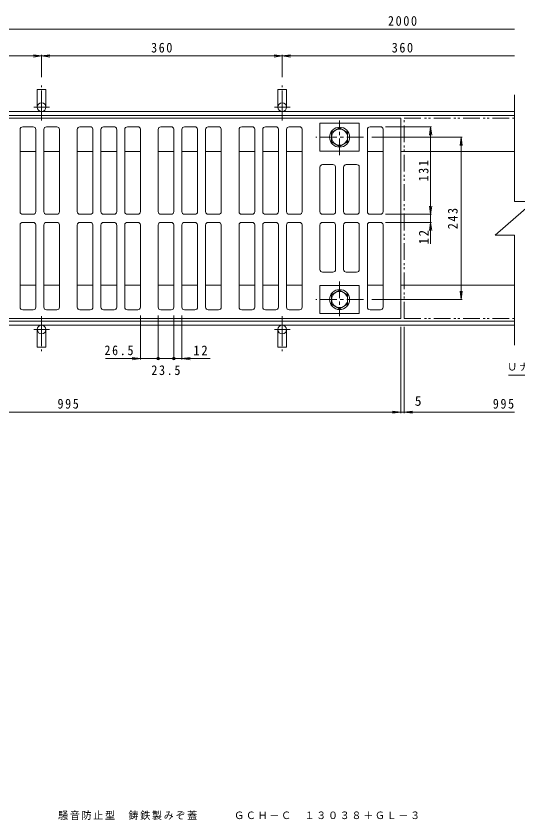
# Model space of a CAD drawing. Units: millimetres, scale not verified. Extents: x -915 to 937, y -674 to 580.
# Drawn here: x -449 to 302, y -674 to 529 of the extents above; entities that cross this region are included whole.
import ezdxf
from ezdxf.enums import TextEntityAlignment as Align

# ---------------------------------------------------------------- set-up
doc = ezdxf.new("R2010")
doc.units = ezdxf.units.MM
doc.header["$LTSCALE"] = 5
doc.header["$PDMODE"] = 32
doc.header["$PDSIZE"] = 4
for name, pattern in [('CHAIN1', [8, 5, -1, 1, -1]), ('CHAIN2', [12, 9, -1, 1, -1]), ('DOUBLE_CHAIN1', [8.8, 5, -1, 0.6, -0.6, 0.6, -1])]:
    doc.linetypes.add(name, pattern=pattern)
for name, color, linetype, lineweight in [('0-0_通り芯', 3, 'Continuous', 13), ('0-2_本体（蓋）', 6, 'Continuous', 13), ('0-3_受枠', 4, 'Continuous', 13), ('0-4_寸法', 7, 'Continuous', 13), ('0-5_文字', 7, 'Continuous', 13), ('0-A', 2, 'Continuous', 13)]:
    doc.layers.add(name, color=color, linetype=linetype, lineweight=lineweight)
doc.layers.add('F-3_F-3ﾚｲﾔ', color=7, linetype='Continuous')
doc.styles.add('ＭＳ ゴシック', font='')
doc.styles.get('ＭＳ ゴシック').set_extended_font_data('MS Gothic')

msp = doc.modelspace()

# ---------------------------------------------------------------- linework, layer by layer
at = {"layer": '0-0_通り芯', "color": 2}
for p, q in [((297.141, 251.107), (297.141, 410.798)), ((268.273, 201.107), (326.008, 251.107)), ((297.141, 251.107), (326.008, 251.107)), ((268.273, 201.107), (297.141, 201.107)), ((297.141, 36.295), (297.141, 201.107))]:
    msp.add_line(p, q, dxfattribs=at)
at = {"layer": '0-0_通り芯'}
for p, q in [((127.141, 76.107), (127.141, 376.107)), ((-438.609, 363.107), (-423.109, 363.107)), ((-403.109, 363.107), (-387.609, 363.107)), ((-337.609, 363.107), (-353.109, 363.107)), ((-302.109, 363.107), (-317.609, 363.107)), ((-266.609, 363.107), (-282.109, 363.107)), ((-216.609, 363.107), (-232.109, 363.107)), ((-181.109, 363.107), (-196.609, 363.107)), ((-145.609, 363.107), (-161.109, 363.107)), ((-95.609, 363.107), (-111.109, 363.107)), ((-60.109, 363.107), (-75.609, 363.107)), ((-24.609, 363.107), (-40.109, 363.107)), ((5.891, 326.607), (5.891, 368.607)), ((64.891, 368.607), (5.891, 368.607)), ((64.891, 326.607), (64.891, 368.607)), ((96.391, 363.107), (80.891, 363.107)), ((-442.609, 236.107), (-442.609, 359.107)), ((-419.109, 236.107), (-419.109, 359.107)), ((-407.109, 236.107), (-407.109, 359.107)), ((-383.609, 236.107), (-383.609, 359.107)), ((-357.109, 236.107), (-357.109, 359.107)), ((-333.609, 236.107), (-333.609, 359.107)), ((-321.609, 236.107), (-321.609, 359.107)), ((-298.109, 236.107), (-298.109, 359.107)), ((-286.109, 236.107), (-286.109, 359.107)), ((-262.609, 236.107), (-262.609, 359.107)), ((-236.109, 236.107), (-236.109, 359.107)), ((-212.609, 236.107), (-212.609, 359.107)), ((-200.609, 236.107), (-200.609, 359.107)), ((-177.109, 236.107), (-177.109, 359.107)), ((-165.109, 236.107), (-165.109, 359.107)), ((-141.609, 236.107), (-141.609, 359.107)), ((-115.109, 236.107), (-115.109, 359.107)), ((-91.609, 236.107), (-91.609, 359.107)), ((-79.609, 236.107), (-79.609, 359.107)), ((-56.109, 236.107), (-56.109, 359.107)), ((-44.109, 236.107), (-44.109, 359.107)), ((-20.609, 236.107), (-20.609, 359.107)), ((76.891, 236.107), (76.891, 359.107)), ((100.391, 236.107), (100.391, 359.107)), ((64.891, 326.607), (5.891, 326.607)), ((5.891, 236.107), (5.891, 302.607)), ((25.391, 306.607), (9.891, 306.607)), ((29.391, 236.107), (29.391, 302.607)), ((41.391, 236.107), (41.391, 302.607)), ((60.891, 306.607), (45.391, 306.607)), ((64.891, 236.107), (64.891, 302.607)), ((-438.609, 232.107), (-423.109, 232.107)), ((-403.109, 232.107), (-387.609, 232.107)), ((-337.609, 232.107), (-353.109, 232.107)), ((-302.109, 232.107), (-317.609, 232.107)), ((-266.609, 232.107), (-282.109, 232.107)), ((-216.609, 232.107), (-232.109, 232.107)), ((-181.109, 232.107), (-196.609, 232.107)), ((-145.609, 232.107), (-161.109, 232.107)), ((-95.609, 232.107), (-111.109, 232.107)), ((-60.109, 232.107), (-75.609, 232.107)), ((-24.609, 232.107), (-40.109, 232.107)), ((25.391, 232.107), (9.891, 232.107)), ((60.891, 232.107), (45.391, 232.107)), ((96.391, 232.107), (80.891, 232.107)), ((-438.609, 220.107), (-423.109, 220.107)), ((-403.109, 220.107), (-387.609, 220.107)), ((-337.609, 220.107), (-353.109, 220.107)), ((-302.109, 220.107), (-317.609, 220.107)), ((-266.609, 220.107), (-282.109, 220.107)), ((-216.609, 220.107), (-232.109, 220.107)), ((-181.109, 220.107), (-196.609, 220.107)), ((-145.609, 220.107), (-161.109, 220.107)), ((-95.609, 220.107), (-111.109, 220.107)), ((-60.109, 220.107), (-75.609, 220.107)), ((-24.609, 220.107), (-40.109, 220.107)), ((25.391, 220.107), (9.891, 220.107)), ((60.891, 220.107), (45.391, 220.107)), ((96.391, 220.107), (80.891, 220.107)), ((-442.609, 216.107), (-442.609, 93.107)), ((-419.109, 216.107), (-419.109, 93.107)), ((-407.109, 216.107), (-407.109, 93.107)), ((-383.609, 216.107), (-383.609, 93.107)), ((-357.109, 216.107), (-357.109, 93.107)), ((-333.609, 216.107), (-333.609, 93.107)), ((-321.609, 216.107), (-321.609, 93.107)), ((-298.109, 216.107), (-298.109, 93.107)), ((-286.109, 216.107), (-286.109, 93.107)), ((-262.609, 216.107), (-262.609, 93.107)), ((-236.109, 216.107), (-236.109, 93.107)), ((-212.609, 216.107), (-212.609, 93.107)), ((-200.609, 216.107), (-200.609, 93.107)), ((-177.109, 216.107), (-177.109, 93.107)), ((-165.109, 216.107), (-165.109, 93.107)), ((-141.609, 216.107), (-141.609, 93.107)), ((-115.109, 216.107), (-115.109, 93.107)), ((-91.609, 216.107), (-91.609, 93.107)), ((-79.609, 216.107), (-79.609, 93.107)), ((-56.109, 216.107), (-56.109, 93.107)), ((-44.109, 216.107), (-44.109, 93.107)), ((-20.609, 216.107), (-20.609, 93.107)), ((5.891, 216.107), (5.891, 149.607)), ((29.391, 216.107), (29.391, 149.607)), ((41.391, 216.107), (41.391, 149.607)), ((64.891, 216.107), (64.891, 149.607)), ((76.891, 216.107), (76.891, 93.107)), ((100.391, 216.107), (100.391, 93.107)), ((25.391, 145.607), (9.891, 145.607)), ((60.891, 145.607), (45.391, 145.607)), ((64.891, 125.607), (5.891, 125.607)), ((5.891, 125.607), (5.891, 83.607)), ((64.891, 125.607), (64.891, 83.607)), ((-438.609, 89.107), (-423.109, 89.107)), ((-403.109, 89.107), (-387.609, 89.107)), ((-337.609, 89.107), (-353.109, 89.107)), ((-302.109, 89.107), (-317.609, 89.107)), ((-266.609, 89.107), (-282.109, 89.107)), ((-216.609, 89.107), (-232.109, 89.107)), ((-181.109, 89.107), (-196.609, 89.107)), ((-145.609, 89.107), (-161.109, 89.107)), ((-95.609, 89.107), (-111.109, 89.107)), ((-60.109, 89.107), (-75.609, 89.107)), ((-24.609, 89.107), (-40.109, 89.107)), ((96.391, 89.107), (80.891, 89.107)), ((-867.859, 76.107), (127.141, 76.107)), ((64.891, 83.607), (5.891, 83.607))]:
    msp.add_line(p, q, dxfattribs=at)
at = {"layer": '0-0_通り芯', "linetype": 'DOUBLE_CHAIN1'}
for p, q in [((132.141, 376.107), (297.141, 376.107)), ((132.141, 76.107), (132.141, 376.107)), ((132.141, 76.107), (297.141, 76.107))]:
    msp.add_line(p, q, dxfattribs=at)
at = {"layer": '0-0_通り芯'}
msp.add_lwpolyline([(-867.859, 76.107), (-867.859, 376.107), (127.141, 376.107)], dxfattribs=at)
for centre, start, end in [((-438.609, 359.107), 90, 180), ((-423.109, 359.107), 0, 90), ((-403.109, 359.107), 90, 180), ((-387.609, 359.107), 0, 90), ((-353.109, 359.107), 90, 180), ((-337.609, 359.107), 7.01646, 90), ((-317.609, 359.107), 90, 180), ((-302.109, 359.107), 7.01646, 90), ((-282.109, 359.107), 90, 180), ((-266.609, 359.107), 7.01646, 90), ((-232.109, 359.107), 90, 180), ((-216.609, 359.107), 7.01646, 90), ((-196.609, 359.107), 90, 180), ((-181.109, 359.107), 7.01646, 90), ((-161.109, 359.107), 90, 180), ((-145.609, 359.107), 7.01646, 90), ((-111.109, 359.107), 90, 180), ((-95.609, 359.107), 7.01646, 90), ((-75.609, 359.107), 90, 180), ((-60.109, 359.107), 7.01646, 90), ((-40.109, 359.107), 90, 180), ((-24.609, 359.107), 7.01646, 90), ((80.891, 359.107), 90, 180), ((96.391, 359.107), 7.01646, 90), ((9.891, 302.607), 90, 180), ((25.391, 302.607), 7.01646, 90), ((45.391, 302.607), 90, 180), ((60.891, 302.607), 7.01646, 90), ((-438.609, 236.107), 180, 270), ((-423.109, 236.107), 270, 0), ((-403.109, 236.107), 180, 270), ((-387.609, 236.107), 270, 0), ((-353.109, 236.107), 180, 270), ((-337.609, 236.107), 270, 0), ((-317.609, 236.107), 180, 270), ((-302.109, 236.107), 270, 0), ((-282.109, 236.107), 180, 270), ((-266.609, 236.107), 270, 0), ((-232.109, 236.107), 180, 270), ((-216.609, 236.107), 270, 0), ((-196.609, 236.107), 180, 270), ((-181.109, 236.107), 270, 0), ((-161.109, 236.107), 180, 270), ((-145.609, 236.107), 270, 0), ((-111.109, 236.107), 180, 270), ((-95.609, 236.107), 270, 0), ((-75.609, 236.107), 180, 270), ((-60.109, 236.107), 270, 0), ((-40.109, 236.107), 180, 270), ((-24.609, 236.107), 270, 0), ((9.891, 236.107), 180, 270), ((25.391, 236.107), 270, 0), ((45.391, 236.107), 180, 270), ((60.891, 236.107), 270, 0), ((80.891, 236.107), 180, 270), ((96.391, 236.107), 270, 0), ((-438.609, 216.107), 90, 180), ((-423.109, 216.107), 1.40329, 90), ((-403.109, 216.107), 90, 180), ((-387.609, 216.107), 1.40329, 90), ((-353.109, 216.107), 90, 180), ((-337.609, 216.107), 7.01646, 90), ((-317.609, 216.107), 90, 180), ((-302.109, 216.107), 7.01646, 90), ((-282.109, 216.107), 90, 180), ((-266.609, 216.107), 7.01646, 90), ((-232.109, 216.107), 90, 180), ((-216.609, 216.107), 7.01646, 90), ((-196.609, 216.107), 90, 180), ((-181.109, 216.107), 7.01646, 90), ((-161.109, 216.107), 90, 180), ((-145.609, 216.107), 7.01646, 90), ((-111.109, 216.107), 90, 180), ((-95.609, 216.107), 7.01646, 90), ((-75.609, 216.107), 90, 180), ((-60.109, 216.107), 7.01646, 90), ((-40.109, 216.107), 90, 180), ((-24.609, 216.107), 7.01646, 90), ((9.891, 216.107), 90, 180), ((25.391, 216.107), 7.01646, 90), ((45.391, 216.107), 90, 180), ((60.891, 216.107), 7.01646, 90), ((80.891, 216.107), 90, 180), ((96.391, 216.107), 7.01646, 90), ((9.891, 149.607), 180, 270), ((25.391, 149.607), 270, 0), ((45.391, 149.607), 180, 270), ((60.891, 149.607), 270, 0), ((-438.609, 93.107), 180, 270), ((-423.109, 93.107), 270, 0), ((-403.109, 93.107), 180, 270), ((-387.609, 93.107), 270, 0), ((-353.109, 93.107), 180, 270), ((-337.609, 93.107), 270, 0), ((-317.609, 93.107), 180, 270), ((-302.109, 93.107), 270, 0), ((-282.109, 93.107), 180, 270), ((-266.609, 93.107), 270, 0), ((-232.109, 93.107), 180, 270), ((-216.609, 93.107), 270, 0), ((-196.609, 93.107), 180, 270), ((-181.109, 93.107), 270, 0), ((-161.109, 93.107), 180, 270), ((-145.609, 93.107), 270, 0), ((-111.109, 93.107), 180, 270), ((-95.609, 93.107), 270, 0), ((-75.609, 93.107), 180, 270), ((-60.109, 93.107), 270, 0), ((-40.109, 93.107), 180, 270), ((-24.609, 93.107), 270, 0), ((80.891, 93.107), 180, 270), ((96.391, 93.107), 270, 0)]:
    msp.add_arc(centre, 4, start, end, dxfattribs=at)
at = {"layer": '0-2_本体（蓋）'}
for p, q in [((35.391, 361.457), (23.391, 354.529)), ((35.391, 361.457), (47.391, 354.529)), ((23.391, 354.529), (23.391, 340.686)), ((47.391, 354.529), (47.391, 340.686)), ((35.391, 333.757), (23.391, 340.686)), ((35.391, 333.757), (47.391, 340.686)), ((35.391, 118.457), (23.391, 111.529)), ((23.391, 111.529), (23.391, 97.686)), ((35.391, 118.457), (47.391, 111.529)), ((47.391, 111.529), (47.391, 97.686)), ((35.391, 90.757), (23.391, 97.686)), ((35.391, 90.757), (47.391, 97.686))]:
    msp.add_line(p, q, dxfattribs=at)
at = {"layer": '0-2_本体（蓋）', "linetype": 'CHAIN1'}
for p, q in [((35.391, 320.494), (35.391, 372.593)), ((71.094, 347.607), (-0.208, 347.607)), ((35.391, 131.721), (35.391, 79.622)), ((71.094, 104.607), (-0.208, 104.607))]:
    msp.add_line(p, q, dxfattribs=at)
at = {"layer": '0-2_本体（蓋）'}
for centre, radius in [((35.391, 347.607), 15), ((35.391, 347.607), 12), ((35.391, 104.607), 15), ((35.391, 104.607), 12)]:
    msp.add_circle(centre, radius, dxfattribs=at)
at = {"layer": '0-3_受枠'}
for p, q in [((-870.359, 386.107), (297.141, 386.107)), ((-870.359, 380.107), (297.141, 380.107)), ((-442.609, 326.107), (-419.109, 326.107)), ((-407.109, 326.107), (-383.609, 326.107)), ((-333.609, 326.107), (-357.109, 326.107)), ((-298.109, 326.107), (-321.609, 326.107)), ((-262.609, 326.107), (-286.109, 326.107)), ((-212.609, 326.107), (-236.109, 326.107)), ((-177.109, 326.107), (-200.609, 326.107)), ((-141.609, 326.107), (-165.109, 326.107)), ((-91.609, 326.107), (-115.109, 326.107)), ((-56.109, 326.107), (-79.609, 326.107)), ((-20.609, 326.107), (-44.109, 326.107)), ((100.391, 326.107), (76.891, 326.107)), ((297.141, 326.107), (127.141, 326.107)), ((-442.609, 126.107), (-419.109, 126.107)), ((-407.109, 126.107), (-383.609, 126.107)), ((-333.609, 126.107), (-357.109, 126.107)), ((-298.109, 126.107), (-321.609, 126.107)), ((-262.609, 126.107), (-286.109, 126.107)), ((-212.609, 126.107), (-236.109, 126.107)), ((-177.109, 126.107), (-200.609, 126.107)), ((-141.609, 126.107), (-165.109, 126.107)), ((-91.609, 126.107), (-115.109, 126.107)), ((-56.109, 126.107), (-79.609, 126.107)), ((-20.609, 126.107), (-44.109, 126.107)), ((100.391, 126.107), (76.891, 126.107)), ((297.141, 126.107), (127.141, 126.107)), ((-870.359, 72.107), (297.141, 72.107))]:
    msp.add_line(p, q, dxfattribs=at)
msp.add_lwpolyline([(-870.359, 126.107), (-870.359, 66.107), (297.141, 66.107)], dxfattribs=at)
at = {"layer": '0-4_寸法'}
for p, q in [((-870.359, 509.107), (297.141, 509.107)), ((-410.359, 469.107), (-422.752, 470.739)), ((-410.359, 469.107), (-397.966, 470.739)), ((-410.359, 437.28), (-410.359, 470.607)), ((-50.359, 469.107), (-62.752, 470.739)), ((-50.359, 469.107), (-37.966, 470.739)), ((-50.359, 437.28), (-50.359, 470.607)), ((-770.359, 469.107), (-410.359, 469.107)), ((-410.359, 469.107), (-422.752, 467.476)), ((-410.359, 469.107), (-50.359, 469.107)), ((-410.359, 469.107), (-397.966, 467.476)), ((-50.359, 469.107), (-62.752, 467.476)), ((-50.359, 469.107), (-37.966, 467.476)), ((-50.359, 469.107), (297.141, 469.107)), ((172.998, 363.107), (104.16, 363.107)), ((171.498, 363.107), (169.867, 350.714)), ((171.498, 232.107), (171.498, 363.107)), ((171.498, 363.107), (173.13, 350.714)), ((83.594, 347.607), (218.641, 347.607)), ((217.141, 347.607), (215.509, 335.214)), ((217.141, 104.607), (217.141, 347.607)), ((217.141, 347.607), (218.772, 335.214)), ((171.498, 232.107), (169.867, 244.5)), ((171.498, 232.107), (169.867, 244.5)), ((171.498, 232.107), (173.13, 244.5)), ((171.498, 232.107), (173.13, 244.5)), ((172.998, 232.107), (104.16, 232.107)), ((171.498, 187.851), (171.498, 232.107)), ((172.998, 220.107), (104.16, 220.107)), ((171.498, 220.107), (169.867, 207.714)), ((171.498, 220.107), (173.13, 207.714)), ((217.141, 104.607), (215.509, 117)), ((217.141, 104.607), (218.772, 117)), ((83.594, 104.607), (218.641, 104.607)), ((-262.609, 80.607), (-262.609, 14.607)), ((-236.109, 80.607), (-236.109, 14.607)), ((-212.609, 80.607), (-212.609, 14.607)), ((-200.609, 80.607), (-200.609, 14.607)), ((127.141, 63.607), (127.141, -65.393)), ((132.141, 63.607), (132.141, -65.393)), ((-158.229, 16.107), (-314.994, 16.107)), ((-262.609, 16.107), (-275.002, 17.739)), ((-262.609, 16.107), (-275.002, 14.476)), ((-200.609, 16.107), (-188.216, 17.739)), ((-200.609, 16.107), (-188.216, 14.476)), ((586.711, -8.747), (288.207, -8.747)), ((-914.647, -63.893), (127.141, -63.893)), ((127.141, -63.893), (114.748, -62.261)), ((127.141, -63.893), (114.748, -65.524)), ((127.141, -63.893), (132.141, -63.893)), ((132.141, -63.893), (144.534, -62.261)), ((132.141, -63.893), (297.141, -63.893)), ((132.141, -63.893), (144.534, -65.524))]:
    msp.add_line(p, q, dxfattribs=at)
for p in [(-236.109, 16.107), (-212.609, 16.107)]:
    msp.add_point(p, dxfattribs=at)
at = {"layer": '0-A', "linetype": 'CHAIN2'}
for p, q in [((-410.359, 372.622), (-410.359, 424.78)), ((-50.359, 372.622), (-50.359, 424.78)), ((-422.257, 392.607), (-398.535, 392.607)), ((-62.257, 392.607), (-38.535, 392.607)), ((-410.359, 79.592), (-410.359, 27.435)), ((-50.359, 79.592), (-50.359, 27.435)), ((-422.257, 59.607), (-398.535, 59.607)), ((-62.257, 59.607), (-38.535, 59.607))]:
    msp.add_line(p, q, dxfattribs=at)
at = {"layer": '0-A'}
for p, q in [((-416.859, 392.607), (-416.859, 419.107)), ((-416.859, 419.107), (-403.859, 419.107)), ((-403.859, 392.607), (-403.859, 419.107)), ((-56.859, 419.107), (-43.859, 419.107)), ((-56.859, 392.607), (-56.859, 419.107)), ((-43.859, 392.607), (-43.859, 419.107)), ((-416.859, 59.607), (-416.859, 33.107)), ((-403.859, 59.607), (-403.859, 33.107)), ((-56.859, 59.607), (-56.859, 33.107)), ((-43.859, 59.607), (-43.859, 33.107)), ((-416.859, 33.107), (-403.859, 33.107)), ((-56.859, 33.107), (-43.859, 33.107))]:
    msp.add_line(p, q, dxfattribs=at)
for centre in [(-410.359, 392.607), (-50.359, 392.607)]:
    msp.add_circle(centre, 6.5, dxfattribs=at)
for centre in [(-410.359, 59.607), (-50.359, 59.607)]:
    msp.add_arc(centre, 6.5, 1.40329, 0, dxfattribs=at)

# ---------------------------------------------------------------- texts
at = {"layer": '0-4_寸法', "color": 2, "style": 'ＭＳ ゴシック'}
msp.add_text('5', height=14.66, dxfattribs=at).set_placement((147.906, -58.893), align=Align.BOTTOM_LEFT)
at = {"layer": '0-4_寸法', "color": 2, "char_height": 14.66, "attachment_point": 7, "style": 'ＭＳ ゴシック'}
for s, insert in [('\\T1.28;\\W0.9;2000', (107.766, 514.107)), ('\\T1.27;\\W0.9;360', (-246.609, 474.107)), ('\\T1.27;\\W0.9;360', (113.391, 474.107)), ('\\T1.28;\\W0.9;26.5', (-316.441, 21.107)), ('\\T1.27;\\W0.95;12', (-183.509, 21.107)), ('\\T1.28;\\W0.9;23.5', (-246.234, -8.691)), ('\\T1.27;\\W0.9;995', (-386.609, -58.893)), ('\\T1.27;\\W0.9;995', (264.641, -58.893))]:
    msp.add_mtext(s, dxfattribs=dict(at, insert=insert))
at = {"layer": '0-4_寸法', "color": 2, "char_height": 14.66, "attachment_point": 7, "rotation": 90, "style": 'ＭＳ ゴシック'}
for s, insert in [('\\T1.27;\\W0.9;131', (168.498, 281.357)), ('\\T1.27;\\W0.9;243', (212.141, 209.857)), ('\\T1.27;\\W0.95;12', (168.498, 187.18))]:
    msp.add_mtext(s, dxfattribs=dict(at, insert=insert))
at = {"layer": '0-5_文字', "insert": (286.029, -3.266), "char_height": 11, "attachment_point": 7, "style": 'ＭＳ ゴシック'}
msp.add_mtext('\\T1.17;Ｕナット：Ｓ２０Ｃ，電気亜鉛めっき', dxfattribs=at)
at = {"layer": 'F-3_F-3ﾚｲﾔ', "insert": (-385.766, -674.314), "char_height": 11, "attachment_point": 7, "style": 'ＭＳ ゴシック'}
msp.add_mtext('\\T1.17;騒音防止型\u3000鋳鉄製みぞ蓋\u3000\u3000\u3000ＧＣＨ－Ｃ\u3000１３０３８＋ＧＬ－３', dxfattribs=at)

doc.saveas('drawing.dxf')
